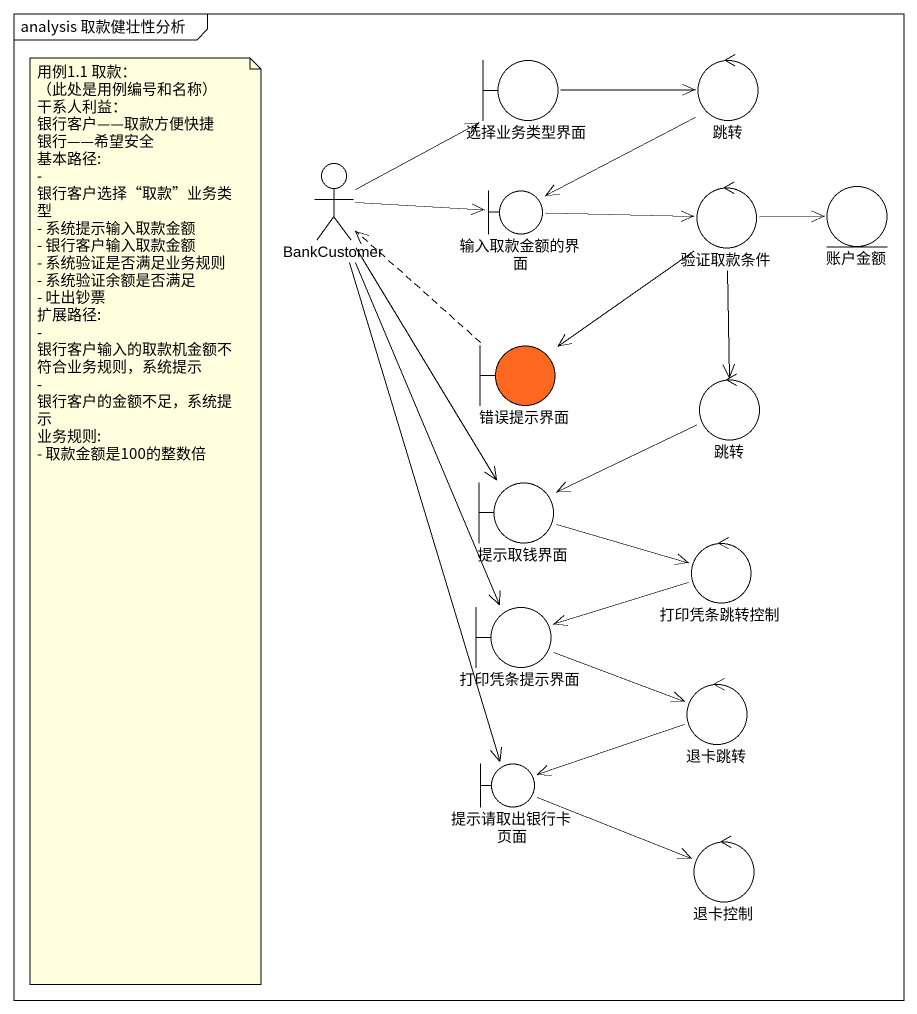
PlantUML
@startuml
mainframe analysis 取款健壮性分析
boundary 选择业务类型界面
control 跳转
actor BankCustomer
boundary 输入取款金额的界面
control 验证取款条件
entity 账户金额
boundary 错误提示界面 #FF6820
control "跳转" as 跳转_2
boundary 提示取钱界面
control 打印凭条跳转控制
boundary 打印凭条提示界面
control 退卡跳转
boundary 提示请取出银行卡页面
control 退卡控制
选择业务类型界面 -right-> 跳转
跳转 --> 输入取款金额的界面
BankCustomer -up-> 选择业务类型界面
BankCustomer -right-> 输入取款金额的界面
BankCustomer --> 提示取钱界面
BankCustomer --> 打印凭条提示界面
BankCustomer --> 提示请取出银行卡页面
输入取款金额的界面 -right-> 验证取款条件
验证取款条件 -right-> 账户金额
验证取款条件 --> 错误提示界面
验证取款条件 --> 跳转_2
错误提示界面 .up.> BankCustomer
跳转_2 -left-> 提示取钱界面
提示取钱界面 -right-> 打印凭条跳转控制
打印凭条跳转控制 -left-> 打印凭条提示界面
打印凭条提示界面 -right-> 退卡跳转
退卡跳转 -left-> 提示请取出银行卡页面
提示请取出银行卡页面 -right-> 退卡控制
note as N1
  用例1.1 取款： （此处是用例编号和名称）
  干系人利益：
  银行客户——取款方便快捷
  银行——希望安全
  基本路径:
  - 银行客户选择“取款”业务类型
  - 系统提示输入取款金额
  - 银行客户输入取款金额
  - 系统验证是否满足业务规则
  - 系统验证余额是否满足
  - 吐出钞票
  扩展路径:
  - 银行客户输入的取款机金额不符合业务规则，系统提示
  - 银行客户的金额不足，系统提示
  业务规则:
  - 取款金额是100的整数倍
end note
@enduml
